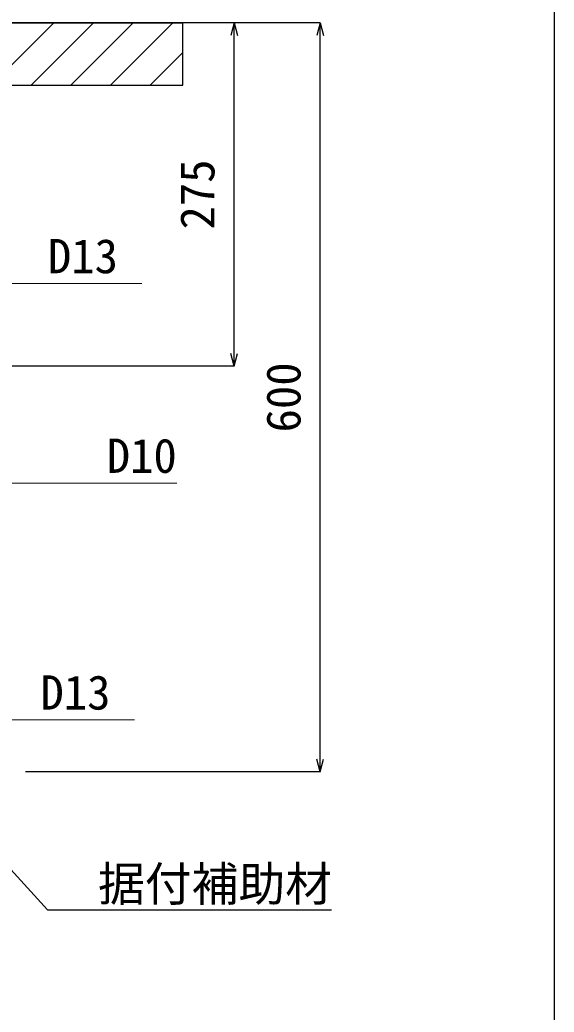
# Model space of a CAD drawing. Units: millimetres, scale not verified. Extents: x -9755 to 16726, y -7413 to 2028.
# Drawn here: x -4283 to -3855, y -5827 to -5032 of the extents above; entities that cross this region are included whole.
import ezdxf
from ezdxf.enums import TextEntityAlignment as Align

# ---------------------------------------------------------------- set-up
doc = ezdxf.new("R2010")
doc.units = ezdxf.units.MM
doc.header["$LTSCALE"] = 15
for name, color, linetype in [('0-3_鉄筋', 7, 'Continuous'), ('0-6_寸法', 4, 'Continuous'), ('0-B', 4, 'Continuous'), ('0-F', 5, 'Continuous')]:
    doc.layers.add(name, color=color, linetype=linetype)
doc.layers.add('0-A', color=7, linetype='Continuous', lineweight=18)
doc.styles.add('ＭＳ ゴシック', font='')
doc.styles.get('ＭＳ ゴシック').set_extended_font_data('MS Gothic')

msp = doc.modelspace()

# ---------------------------------------------------------------- linework, layer by layer
at = {"layer": '0-3_鉄筋'}
for p, q in [((-5002.78, -5034.69), (-4152.78, -5034.69)), ((-4306.24, -5084.69), (-4256.24, -5034.69)), ((-4274.42, -5084.69), (-4224.42, -5034.69)), ((-4242.6, -5084.69), (-4192.6, -5034.69)), ((-4210.78, -5084.69), (-4160.78, -5034.69)), ((-4152.78, -5084.69), (-4152.78, -5034.69)), ((-4178.96, -5084.69), (-4152.78, -5058.5)), ((-5002.78, -5084.69), (-4152.78, -5084.69))]:
    msp.add_line(p, q, dxfattribs=at)
at = {"layer": '0-6_寸法'}
for p, q in [((-4111.81, -5034.69), (-4381.88, -5034.69)), ((-4111.81, -5034.69), (-4375.88, -5034.69)), ((-4042.87, -5034.69), (-4278.85, -5034.69)), ((-4111.81, -5034.69), (-4114.53, -5044.83)), ((-4111.81, -5309.69), (-4111.81, -5034.69)), ((-4111.81, -5034.69), (-4109.09, -5044.83)), ((-4042.87, -5034.69), (-4045.59, -5044.83)), ((-4042.87, -5484.69), (-4042.87, -5034.69)), ((-4042.87, -5634.69), (-4042.87, -5034.69)), ((-4042.87, -5034.69), (-4040.15, -5044.83)), ((-4111.81, -5309.69), (-4114.53, -5299.54)), ((-4111.81, -5309.69), (-4109.09, -5299.54)), ((-4111.81, -5309.69), (-4381.88, -5309.69)), ((-4042.87, -5634.69), (-4045.59, -5624.54)), ((-4042.87, -5634.69), (-4040.15, -5624.54)), ((-4042.87, -5634.69), (-4278.85, -5634.69))]:
    msp.add_line(p, q, dxfattribs=at)
at = {"layer": '0-A'}
for p, q in [((-4394.93, -5243.63), (-4185.73, -5243.63)), ((-4394.6, -5403.44), (-4157.59, -5403.44)), ((-4317.86, -5593.1), (-4191.74, -5593.1))]:
    msp.add_line(p, q, dxfattribs=at)
at = {"layer": '0-B'}
for p, q in [((-4448.98, -5539.5), (-4261.29, -5745.13)), ((-4261.29, -5745.13), (-4033.76, -5745.13))]:
    msp.add_line(p, q, dxfattribs=at)
at = {"layer": '0-F'}
msp.add_lwpolyline([(-9755.46, -7412.79), (-9755.46, -3357.79), (-3855.46, -3357.79), (-3855.46, -7412.79)], close=True, dxfattribs=at)

# ---------------------------------------------------------------- texts
at = {"layer": '0-6_寸法', "style": 'ＭＳ ゴシック'}
for s, p in [('275', (-4119.31, -5200.31)), ('600', (-4050.37, -5362.81))]:
    msp.add_text(s, height=27.49, rotation=90, dxfattribs=at).set_placement(p, align=Align.BOTTOM_LEFT)
at = {"layer": '0-A', "color": 4, "style": 'ＭＳ ゴシック'}
for s, p in [('D13', (-4260.96, -5243.59)), ('D10', (-4213.84, -5403.44)), ('D13', (-4266.96, -5593.07))]:
    msp.add_text(s, height=27.49, dxfattribs=at).set_placement(p, align=Align.BOTTOM_LEFT)
at = {"layer": '0-B', "style": 'ＭＳ ゴシック'}
msp.add_text('据付補助材', height=27.49, dxfattribs=at).set_placement((-4220.84, -5746.39), align=Align.BOTTOM_LEFT)

doc.saveas('drawing.dxf')
